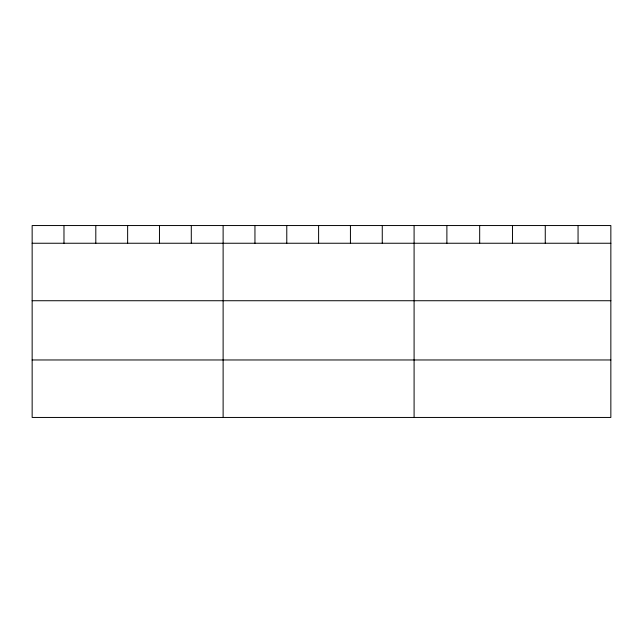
<?xml version="1.0" encoding="UTF-8"?>
<svg xmlns="http://www.w3.org/2000/svg" width="643" height="643" viewBox="0 0 643 643"><rect width="100%" height="100%" fill="white"/><g stroke="black" fill="none" stroke-linecap="round" stroke-linejoin="round"><path stroke-width="0.96" d="M610.85 243.247L610.85 417.452L32.15 417.452L32.15 225.548L610.85 225.548L610.85 243.247L32.15 243.247M32.15 300.731L610.85 300.731M32.15 359.967L610.85 359.967M578.057 225.548L578.057 243.247M545.264 225.548L545.264 243.247M512.471 225.548L512.471 243.247M479.678 225.548L479.678 243.247M446.885 225.548L446.885 243.247M414.092 225.548L414.092 417.452M382.264 225.548L382.264 243.247M350.435 225.548L350.435 243.247M318.606 225.548L318.606 243.247M286.778 225.548L286.778 243.247M254.949 225.548L254.949 243.247M223.121 225.548L223.121 417.452M191.292 225.548L191.292 243.247M159.464 225.548L159.464 243.247M127.636 225.548L127.636 243.247M95.807 225.548L95.807 243.247M63.978 225.548L63.978 243.247"/></g></svg>
